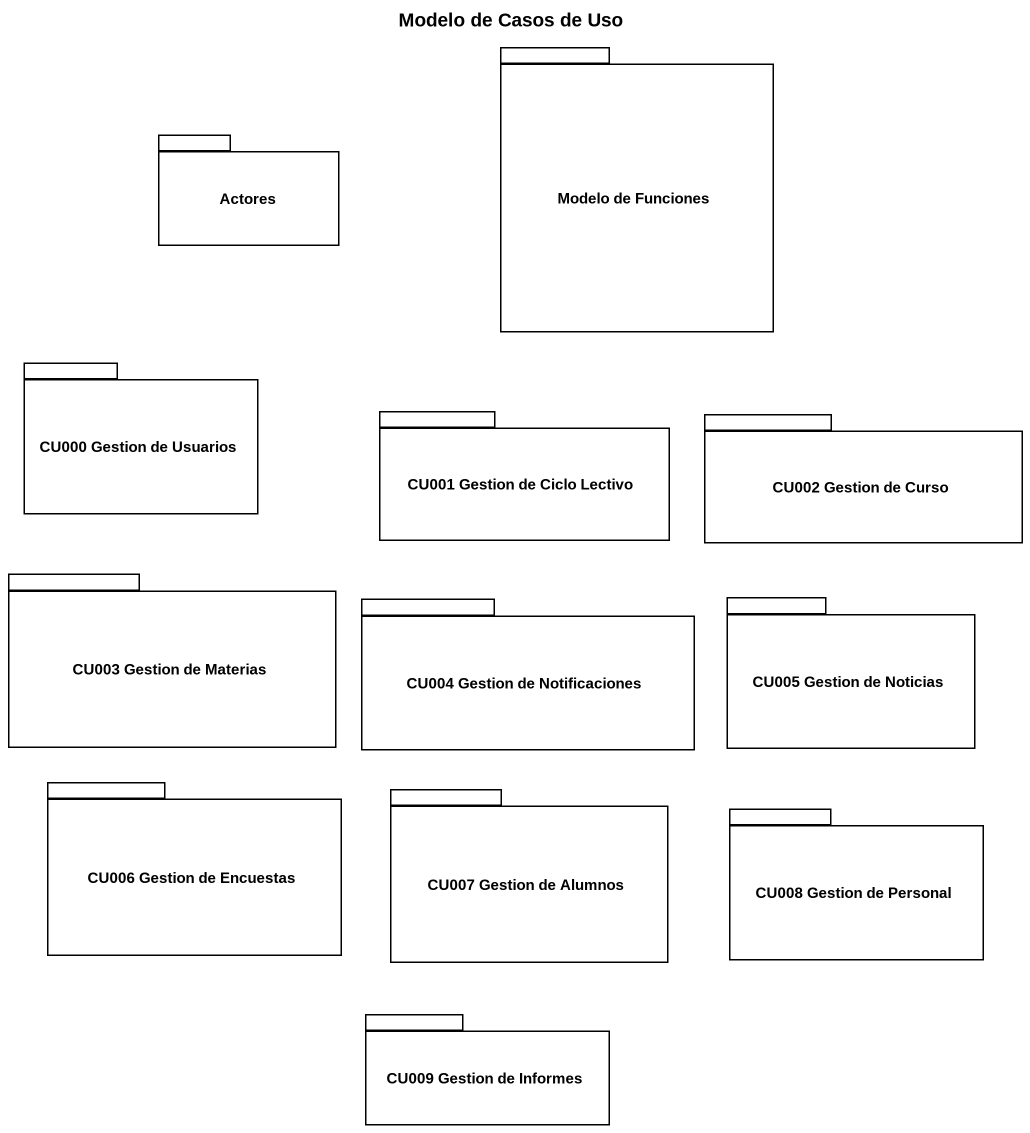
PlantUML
@startuml
title Modelo de Casos de Uso
package "Modelo de Funciones" as Modelo_de_Funciones {
}
package Actores {
}
package "CU000 Gestion de Usuarios" as CU000_Gestion_de_Usuarios {
}
package "CU001 Gestion de Ciclo Lectivo" as CU001_Gestion_de_Ciclo {
}
package "CU002 Gestion de Curso" as CU002_Gestion_de_Curso {
}
package "CU003 Gestion de Materias" as CU003_Gestion_de_Materias {
}
package "CU004 Gestion de Notificaciones" as CU004_Gestion_de {
}
package "CU005 Gestion de Noticias" as CU005_Gestion_de_Noticias {
}
package "CU006 Gestion de Encuestas" as CU006_Gestion_de_Encuestas {
}
package "CU007 Gestion de Alumnos" as CU007_Gestion_de_Alumnos {
}
package "CU008 Gestion de Personal" as CU008_Gestion_de_Personal {
}
package "CU009 Gestion de Informes" as CU009_Gestion_de_Informes {
}
@enduml
